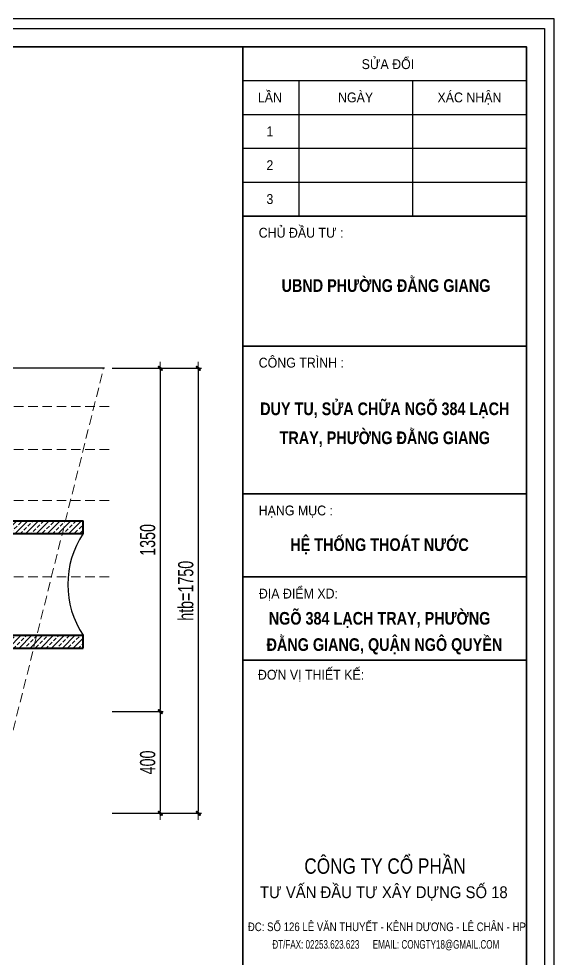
# Model space of a CAD drawing. Header units: inches. Extents: x 2792 to 53517, y -20644 to 27576.
# Drawn here: x 34404 to 36511, y 23255 to 26952 of the extents above; entities that cross this region are included whole.
import ezdxf
from ezdxf.enums import TextEntityAlignment as Align

# ---------------------------------------------------------------- set-up
doc = ezdxf.new("R2010")
doc.units = ezdxf.units.IN
doc.header["$MEASUREMENT"] = 0
doc.linetypes.add('HIDDEN', pattern=[0.375, 0.25, -0.125])
for name, color, linetype in [('BT7-THAY', 7, 'Continuous'), ('ENTTNTHIETKE1', 2, 'Continuous'), ('KHUNGTEN', 5, 'Continuous'), ('T.bao', 6, 'Continuous'), ('TAMDAN', 2, 'Continuous'), ('TXT', 5, 'Continuous')]:
    doc.layers.add(name, color=color, linetype=linetype)
for name, color, linetype, lineweight in [('LC Dim', 8, 'Continuous', 18), ('LC Hatch', 252, 'Continuous', 9), ('LC MANH DUT', 35, 'HIDDEN', 5), ('LC Net dam2', 6, 'Continuous', 40), ('LC Net thay', 7, 'Continuous', 25), ('THEP', 1, 'Continuous', 35)]:
    doc.layers.add(name, color=color, linetype=linetype, lineweight=lineweight)
doc.styles.add('HOATBIF', font='hoatbif.shx', dxfattribs={"width": 0.7})
doc.styles.add('style1', font='')
doc.styles.add('T2', font='', dxfattribs={"width": 0.8})
doc.styles.add('VnAvantH-B', font='')
doc.styles.get('style1').set_extended_font_data('.VnAvantH')
doc.styles.get('T2').set_extended_font_data('.VnArialH')
doc.styles.get('VnAvantH-B').set_extended_font_data('.VnAvantH', bold=True)
doc.dimstyles.new('1-100(1-25)', dxfattribs={"dimscale": 25, "dimtxt": 2.5, "dimasz": 0.35, "dimexe": 0.5, "dimexo": 0, "dimgap": 0.8, "dimtad": 1, "dimdec": 0, "dimzin": 0, "dimdsep": 46, "dimtxsty": 'HOATBIF', "dimblk1": 'DOT', "dimblk2": 'DOT', "dimsah": 1, "dimcen": -1, "dimdle": 1, "dimclrd": 256, "dimclre": 256, "dimclrt": 4, "dimadec": 3, "dimazin": 2, "dimtfac": 0.333333, "dimtdec": 0, "dimtix": 1, "dimtmove": 2, "dimatfit": 3, "dimldrblk": 'DOT', "dimfxl": 1, "dimtvp": 0.833333, "dimtolj": 1, "dimtzin": 0, "dimarcsym": 0})

# ---------------------------------------------------------------- blocks, each defined once
blk = doc.blocks.new('khung vpn')
at = {"layer": 'Defpoints'}
for p, q in [((52556.46, -4195.446), (52498.758, -4195.446)), ((52556.46, -4235.276), (52556.46, -4195.446))]:
    blk.add_line(p, q, dxfattribs=at)
at = {"layer": 'KHUNGTEN'}
blk.add_lwpolyline([(52556.243, -4234.885), (52502.048, -4234.885), (52502.048, -4195.662), (52556.243, -4195.662)], close=True, dxfattribs=at)
at = {"layer": 'T.bao'}
for p, q in [((52549.443, -4196.835), (52555.832, -4196.835)), ((52550.703, -4196.835), (52550.703, -4199.885)), ((52553.267, -4196.835), (52553.267, -4199.885)), ((52549.443, -4197.598), (52555.832, -4197.598)), ((52549.443, -4198.36), (52555.832, -4198.36)), ((52549.443, -4199.123), (52555.832, -4199.123))]:
    blk.add_line(p, q, dxfattribs=at)
at = {"layer": 'THEP'}
for p, q in [((52549.443, -4199.885), (52555.832, -4199.885)), ((52549.443, -4202.81), (52555.832, -4202.81)), ((52549.443, -4206.138), (52555.832, -4206.138)), ((52549.443, -4208.009), (52555.832, -4208.009)), ((52549.443, -4209.881), (52555.832, -4209.881))]:
    blk.add_line(p, q, dxfattribs=at)
for points in [[(52555.832, -4234.474), (52502.459, -4234.474), (52502.459, -4196.073), (52555.832, -4196.073)], [(52555.832, -4196.073), (52555.832, -4234.474), (52549.443, -4234.474), (52549.443, -4196.073)]]:
    blk.add_lwpolyline(points, close=True, dxfattribs=at)
at = {"layer": 'TXT', "linetype": 'Continuous'}
blk.add_line((52555.832, -4196.073), (52555.832, -4234.474), dxfattribs=at)
at = {"layer": 'BT7-THAY', "linetype": 'ByBlock', "style": 'VnAvantH-B', "width": 0.85}
for s, p in [('ubnd ph\xadêng §»NG GIANG', (52552.67, -4201.592)), ('hÖ thèng tho¸t n\xadíc', (52552.525, -4207.424)), ('ngâ 384 L¹CH TRAY, PH¦êNG', (52552.525, -4209.082)), ('§»NG GIANG, quËn ng« quyÒn', (52552.634, -4209.673))]:
    blk.add_text(s, height=0.28512, dxfattribs=at).set_placement(p, align=Align.CENTER)
at = {"layer": 'BT7-THAY', "insert": (52552.643, -4204.081), "char_height": 0.28512, "width": 6.5241, "attachment_point": 2, "line_spacing_factor": 1.372151, "style": 'VnAvantH-B'}
blk.add_mtext('{\\W0.85;duy tu, söa ch÷a NGâ 384 L¹CH TRAY, PH¦êNG §»NG GIANG}', dxfattribs=at)
at = {"layer": 'TXT', "linetype": 'Continuous'}
for s, height, style, width, p in [('söa ®æi', 0.2218, 'T2', 0.9, (52552.713, -4196.577)), ('lÇn', 0.2218, 'T2', 0.9, (52550.054, -4197.326)), ('ngµy', 0.2218, 'T2', 0.9, (52551.985, -4197.326)), ('x¸c nhËn', 0.2218, 'T2', 0.9, (52554.55, -4197.326)), ('1', 0.222, 'T2', 0.9, (52550.054, -4198.089)), ('2', 0.222, 'T2', 0.9, (52550.054, -4198.851)), ('3', 0.222, 'T2', 0.9, (52550.054, -4199.614)), ('c«ng ty cæ phÇn', 0.34658, 'T2', 0.8, (52552.648, -4214.689)), ('®c: sè 126 lª v¨n thuyÕt - kªnh d\xad¬ng - lª ch©n - hp', 0.19408, 'T2', 0.8, (52552.689, -4215.98)), ('§T/fax: 02253.623.623      Email: Congty18@gmail.com', 0.19408, 'style1', 0.7, (52552.666, -4216.376))]:
    blk.add_text(s, height=height, dxfattribs=dict(at, style=style, width=width)).set_placement(p, align=Align.CENTER)
at = {"layer": 'TXT', "linetype": 'Continuous', "style": 'T2', "width": 0.9}
for s, height, p in [('chñ ®Çu t\xad :', 0.22181, (52549.802, -4200.371)), ('c«ng tr×nh :', 0.22181, (52549.802, -4203.296)), ('h¹ng môc :', 0.2218, (52549.802, -4206.623)), ('®Þa ®iÓm xd:', 0.22181, (52549.806, -4208.494)), ('®¬n vÞ thiÕt kÕ:', 0.22181, (52549.785, -4210.32))]:
    blk.add_text(s, height=height, dxfattribs=at).set_placement(p)
blk.add_text('t\xad vÊn ®Çu t\xad x©y dùng sè 18', height=0.26617, dxfattribs=at).set_placement((52552.621, -4215.094), align=Align.MIDDLE)
blk = doc.blocks.new('DOT')
at = {"layer": 'LC Dim'}
blk.add_line((-3, 0), (3, 0), dxfattribs=at)
at = {"layer": 'LC Dim', "color": 4}
blk.add_line((-1, -1), (1, 1), dxfattribs=at)
blk.add_lwpolyline([(0.5, 1), (-1, -0.5), (-0.5, -1), (1, 0.5)], close=True, dxfattribs=at)
blk = doc.blocks.new('*D152')
at = {"layer": 'Defpoints', "color": 0, "transparency": 16777216}
for p in [(34772.3, 25578.4), (34772.3, 24228.4), (34960.8, 24228.4)]:
    blk.add_point(p, dxfattribs=at)
at = {"layer": 'LC Dim', "lineweight": -2, "transparency": 16777216}
for p, q in [((34772.3, 25578.4), (34972.8, 25578.4)), ((34960.8, 25570), (34960.8, 24236.8)), ((34772.3, 24228.4), (34972.8, 24228.4))]:
    blk.add_line(p, q, dxfattribs=at)
at = {"layer": 'LC Dim', "lineweight": -2, "transparency": 16777216, "xscale": 8.399999999999999, "yscale": 8.399999999999999, "zscale": 8.399999999999999}
for p, rotation in [((34960.8, 25578.4), 90), ((34960.8, 24228.4), 270)]:
    blk.add_blockref('DOT', p, dxfattribs=dict(at, rotation=rotation))
at = {"layer": 'LC Dim', "color": 4, "transparency": 16777216, "insert": (34911.6, 24903.4), "char_height": 60, "attachment_point": 5, "rotation": 90, "style": 'HOATBIF'}
blk.add_mtext('\\A1;1350', dxfattribs=at)
blk = doc.blocks.new('_Dot')
at = {"color": 0, "linetype": 'ByBlock', "lineweight": -2}
blk.add_line((-0.5, 0), (-1, 0), dxfattribs=at)
at = {"color": 0, "linetype": 'ByBlock', "const_width": 0.5}
blk.add_lwpolyline([(-0.25, 0, 1), (0.25, 0, 1)], format="xyb", close=True, dxfattribs=at)
blk = doc.blocks.new('*D153')
at = {"layer": 'Defpoints', "color": 0, "transparency": 16777216}
for p in [(34772.3, 25578.4), (34772.3, 23828.4), (35110.8, 23828.4)]:
    blk.add_point(p, dxfattribs=at)
at = {"layer": 'LC Dim', "lineweight": -2, "transparency": 16777216}
for p, q in [((34772.3, 25578.4), (35122.8, 25578.4)), ((35110.8, 25570), (35110.8, 23836.8)), ((34772.3, 23828.4), (35122.8, 23828.4))]:
    blk.add_line(p, q, dxfattribs=at)
at = {"layer": 'LC Dim', "lineweight": -2, "transparency": 16777216, "xscale": 8.399999999999999, "yscale": 8.399999999999999, "zscale": 8.399999999999999}
for p, rotation in [((35110.8, 25578.4), 90), ((35110.8, 23828.4), 270)]:
    blk.add_blockref('DOT', p, dxfattribs=dict(at, rotation=rotation))
at = {"layer": 'LC Dim', "color": 4, "transparency": 16777216, "insert": (35061.6, 24703.4), "char_height": 60, "attachment_point": 5, "rotation": 90, "style": 'HOATBIF'}
blk.add_mtext('\\A1;htb=1750', dxfattribs=at)
blk = doc.blocks.new('*D154')
at = {"layer": 'Defpoints', "color": 0, "transparency": 16777216}
for p in [(34772.3, 24228.4), (34772.3, 23828.4), (34960.8, 23828.4)]:
    blk.add_point(p, dxfattribs=at)
at = {"layer": 'LC Dim', "lineweight": -2, "transparency": 16777216}
for p, q in [((34772.3, 24228.4), (34972.8, 24228.4)), ((34960.8, 24220), (34960.8, 23836.8)), ((34772.3, 23828.4), (34972.8, 23828.4))]:
    blk.add_line(p, q, dxfattribs=at)
at = {"layer": 'LC Dim', "lineweight": -2, "transparency": 16777216, "xscale": 8.399999999999999, "yscale": 8.399999999999999, "zscale": 8.399999999999999}
for p, rotation in [((34960.8, 24228.4), 90), ((34960.8, 23828.4), 270)]:
    blk.add_blockref('DOT', p, dxfattribs=dict(at, rotation=rotation))
at = {"layer": 'LC Dim', "color": 4, "transparency": 16777216, "insert": (34911.6, 24028.4), "char_height": 60, "attachment_point": 5, "rotation": 90, "style": 'HOATBIF'}
blk.add_mtext('\\A1;400', dxfattribs=at)

msp = doc.modelspace()

# ---------------------------------------------------------------- hatches: boundary and pattern name
at = {"layer": 'LC Hatch'}
h = msp.add_hatch(dxfattribs=at)
h.set_pattern_fill('ANSI33', color=256, scale=120, style=0)
h.paths.add_polyline_path([(34657.2, 24978.4), (33780.2, 24978.4), (33780.2, 24978.4), (33780.1, 24928.4), (34657.2, 24928.4)])
h = msp.add_hatch(dxfattribs=at)
h.set_pattern_fill('ANSI33', color=256, scale=120, style=0)
h.paths.add_polyline_path([(34657.2, 24528.4), (33780.1, 24528.4), (33780.1, 24478.4), (34657.2, 24478.4)])

# ---------------------------------------------------------------- linework, layer by layer
at = {"layer": 'LC MANH DUT', "ltscale": 150, "elevation": 0}
for points in [[(34100.2, 23828.4), (34300.2, 23828.4), (34737.7, 25578.4)], [(34759.8, 25428.4), (32027.3, 25428.4)], [(34759.8, 25258.4), (32027.3, 25258.4)], [(34759.8, 25058.4), (32027.3, 25058.4)], [(34759.8, 24758.4), (32027.3, 24758.4)]]:
    msp.add_lwpolyline(points, dxfattribs=at)
at = {"layer": 'LC Net dam2', "color": 6}
for p, q in [((33780.1, 24978.4, 0), (34657.2, 24978.4, 0)), ((34657.2, 24928.4, 0), (34657.2, 24978.4, 0)), ((33780.1, 24928.4, 0), (34657.2, 24928.4, 0)), ((33780.1, 24528.4, 0), (34657.2, 24528.4, 0)), ((34657.2, 24478.4, 0), (34657.2, 24528.4, 0)), ((33780.1, 24478.4, 0), (34657.2, 24478.4, 0))]:
    msp.add_line(p, q, dxfattribs=at)
at = {"layer": 'LC Net thay', "elevation": 0}
msp.add_lwpolyline([(34741.3, 25578.4), (32027.3, 25578.4)], dxfattribs=at)
at = {"layer": 'LC Net thay'}
msp.add_arc((34960.6, 24728.4, 0), 363.4, 146.6026, 213.3974, dxfattribs=at)
at = {"layer": 'TAMDAN', "color": 6}
msp.add_line((34596.7, 24528.4, 0), (33780.1, 24528.4, 0), dxfattribs=at)

# ---------------------------------------------------------------- block references
at = {"layer": 'ENTTNTHIETKE1', "color": 6, "xscale": 174.6923362277684, "yscale": 174.6923362275322, "zscale": 174.6923362275149}
msp.add_blockref('khung vpn', (-9144699.3, 759864.6, 0), dxfattribs=at)

# ---------------------------------------------------------------- dimensions: what is measured, and where the dimension line sits
at = {"layer": 'LC Dim'}
dim = msp.add_linear_dim(base=(34960.8, 24228.4), p1=(34772.3, 25578.4), p2=(34772.3, 24228.4), angle=90, dimstyle='1-100(1-25)', override={"dimscale": 24}, dxfattribs=at)
dim.commit()
dim.dimension.update_dxf_attribs({"geometry": '*D152', "text_midpoint": (34911.6, 24903.4)})
at = {"layer": 'LC Dim', "color": 1}
dim = msp.add_linear_dim(base=(35110.8, 23828.4), p1=(34772.3, 25578.4), p2=(34772.3, 23828.4), angle=90, text='htb=<>', dimstyle='1-100(1-25)', override={"dimscale": 24}, dxfattribs=at)
dim.commit()
dim.dimension.update_dxf_attribs({"geometry": '*D153', "text_midpoint": (35061.6, 24703.4)})
dim = msp.add_linear_dim(base=(34960.8, 23828.4), p1=(34772.3, 24228.4), p2=(34772.3, 23828.4), angle=90, dimstyle='1-100(1-25)', override={"dimscale": 24}, dxfattribs=at)
dim.commit()
dim.dimension.update_dxf_attribs({"geometry": '*D154', "text_midpoint": (34911.6, 24028.4)})

doc.saveas('drawing.dxf')
